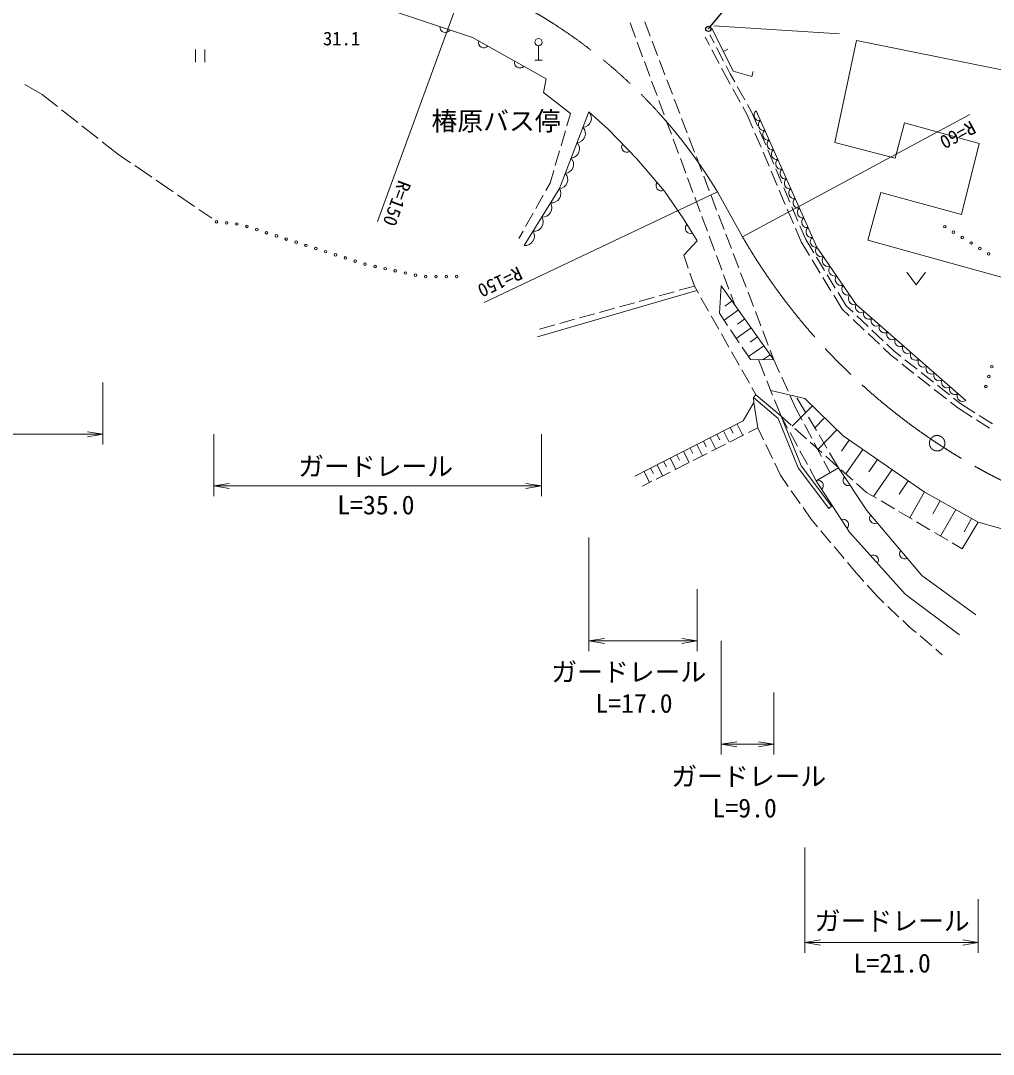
# Model space of a CAD drawing. Units: millimetres, scale not verified. Extents: x 40000 to 680000, y 20000 to 380000.
# Drawn here: x 170631 to 264788, y 205000 to 305028 of the extents above; entities that cross this region are included whole.
import ezdxf
from ezdxf.enums import TextEntityAlignment as Align

# ---------------------------------------------------------------- set-up
doc = ezdxf.new("R2010")
doc.units = ezdxf.units.MM
doc.header["$LTSCALE"] = 1000
doc.linetypes.add('CHAIN', pattern=[18.5, 12, -1.5, 3.5, -1.5])
for name, color, linetype, lineweight in [('M-BMK', 2, 'CHAIN', 13), ('M-STR-HTXT', 7, 'Continuous', 13), ('M-STR-STRC', 7, 'Continuous', 25), ('M-TTL-BAND', 7, 'Continuous', 25), ('M-WORK', 1, 'Continuous', 13)]:
    doc.layers.add(name, color=color, linetype=linetype, lineweight=lineweight)
doc.styles.add('ＭＳ ゴシック', font='')
doc.styles.get('ＭＳ ゴシック').set_extended_font_data('MS Gothic')

# ---------------------------------------------------------------- blocks, each defined once
blk = doc.blocks.new('open_arrow')
at = {"color": 0, "linetype": 'Continuous', "lineweight": -2}
blk.add_lwpolyline([(7.5, 1.25), (0, 0), (7.5, -1.25)], dxfattribs=at)

msp = doc.modelspace()

# ---------------------------------------------------------------- linework, layer by layer
at = {"layer": 'M-BMK'}
msp.add_line((238084, 288458), (240505, 284116), dxfattribs=at)
msp.add_circle((259348, 264137), 750, dxfattribs=at)
for centre, radius, start, end in [((195292, 262597), 50000, 31.14686, 68.31872), ((292417, 314201), 60000, 210.09444, 254.11041)]:
    msp.add_arc(centre, radius, start, end, dxfattribs=at)
at = {"layer": 'M-STR-HTXT'}
for p, q in [((213764, 309059), (205158, 285587)), ((240505, 284116), (262520, 295963)), ((238084, 288458), (215487, 277765)), ((178594, 270000), (178594, 264000)), ((96534, 265000), (178594, 265000)), ((189318, 265000), (189318, 259000)), ((221035, 265000), (221035, 259000)), ((189318, 260000), (221035, 260000)), ((225637, 255000), (225637, 244000)), ((236119, 250000), (236119, 244000)), ((225637, 245000), (236119, 245000)), ((238455, 245000), (238455, 234000)), ((243545, 240000), (243545, 234000)), ((238455, 235000), (243545, 235000)), ((246553, 225000), (246553, 214827)), ((263331, 220000), (263331, 214827)), ((246553, 215827), (263331, 215827))]:
    msp.add_line(p, q, dxfattribs=at)
at = {"layer": 'M-STR-STRC'}
msp.add_line((237201, 304237), (245676, 314447), dxfattribs=at)
msp.add_circle((237201, 304237), 250, dxfattribs=at)
at = {"layer": 'M-TTL-BAND'}
msp.add_line((40000, 205000), (579000, 205000), dxfattribs=at)
at = {"layer": 'M-WORK'}
for p, q in [((230143, 303409), (229621, 304815)), ((231040, 304916), (231576, 303515)), ((249883, 303758), (237732, 304534)), ((237315, 302643), (236908, 303422)), ((237756, 302878), (237351, 303654)), ((187561, 302223), (187561, 301023)), ((188461, 301023), (188461, 302223)), ((220758, 301205), (220758, 302605)), ((230839, 301534), (230317, 302940)), ((231754, 303048), (232290, 301647)), ((238242, 300871), (237547, 302200)), ((238683, 301106), (237988, 302435)), ((238651, 302046), (239098, 302268)), ((220408, 301205), (221108, 301205)), ((232469, 301180), (233004, 299778)), ((231535, 299659), (231013, 301065)), ((238880, 299649), (238473, 300428)), ((239320, 299887), (238915, 300663)), ((241409, 299641), (241546, 300122)), ((232231, 297784), (231709, 299190)), ((233183, 299311), (233718, 297910)), ((239311, 298880), (238880, 299649)), ((239756, 299109), (239320, 299887)), ((171020, 298855), (172720, 297880)), ((240288, 297135), (239555, 298444)), ((240733, 297364), (240000, 298673)), ((172720, 297880), (174200, 296716)), ((232927, 295909), (232405, 297315)), ((233897, 297443), (234433, 296042)), ((174593, 296407), (176165, 295170)), ((240963, 295929), (240532, 296699)), ((241412, 296150), (240977, 296928)), ((241969, 294839), (241412, 296150)), ((223870, 296048), (223512, 294838)), ((233623, 294034), (233101, 295440)), ((234611, 295575), (235147, 294174)), ((241521, 294615), (240963, 295929)), ((176558, 294860), (178130, 293624)), ((223370, 294358), (222945, 292920)), ((242302, 292774), (241716, 294154)), ((242750, 292998), (242164, 294379)), ((178522, 293314), (180002, 292150)), ((234319, 292159), (233797, 293565)), ((235325, 293707), (235861, 292306)), ((180002, 292150), (181268, 291284)), ((222803, 292441), (222377, 291002)), ((243084, 290933), (242498, 292313)), ((243532, 291157), (242945, 292538)), ((235015, 290284), (234493, 291690)), ((236039, 291839), (236575, 290438)), ((181681, 291002), (183332, 289873)), ((222235, 290523), (221877, 289313)), ((243865, 289092), (243279, 290472)), ((244313, 289316), (243727, 290697)), ((183744, 289590), (185395, 288461)), ((221877, 289313), (221469, 288586)), ((235712, 288409), (235189, 289815)), ((236754, 289971), (237289, 288570)), ((185808, 288179), (187459, 287050)), ((221224, 288150), (220490, 286841)), ((237468, 288103), (238003, 286701)), ((244647, 287251), (244061, 288631)), ((245094, 287475), (244508, 288856)), ((236408, 286534), (235886, 287940)), ((187871, 286768), (189137, 285902)), ((220246, 286405), (219512, 285097)), ((238182, 286234), (238718, 284833)), ((245428, 285410), (244842, 286790)), ((245876, 285634), (245290, 287015)), ((237104, 284659), (236582, 286065)), ((246627, 283864), (246071, 285174)), ((219267, 284661), (218859, 283934)), ((237800, 282784), (237278, 284190)), ((238896, 284366), (239432, 282965)), ((246181, 283635), (245623, 284949)), ((246993, 282301), (246181, 283635)), ((247413, 282574), (246627, 283864)), ((235249, 281068), (234814, 282321)), ((238496, 280909), (237974, 282316)), ((239610, 282498), (240146, 281097)), ((248453, 280866), (247673, 282147)), ((248033, 280593), (247253, 281874)), ((235848, 279342), (235413, 280596)), ((239192, 279034), (238670, 280441)), ((240325, 280630), (240860, 279229)), ((249073, 278884), (248293, 280166)), ((249493, 279157), (248713, 280439)), ((256428, 280680), (257328, 279480)), ((257328, 279480), (258228, 280680)), ((234374, 278933), (235848, 279342)), ((235848, 279342), (236241, 278650)), ((220657, 274430), (236078, 278921)), ((230519, 277865), (231965, 278266)), ((232447, 278399), (233892, 278800)), ((236487, 278215), (237227, 276909)), ((239730, 277587), (239366, 278566)), ((241039, 278762), (241574, 277361)), ((250146, 277124), (249334, 278457)), ((250538, 277441), (249753, 278730)), ((226665, 276797), (228110, 277197)), ((228592, 277331), (230037, 277731)), ((239505, 277904), (238783, 277392)), ((250848, 276459), (250146, 277124)), ((251208, 276806), (250538, 277441)), ((222810, 275728), (224255, 276129)), ((224737, 276263), (226183, 276663)), ((237473, 276474), (238213, 275169)), ((239070, 275518), (238268, 276710)), ((240119, 277038), (238717, 276043)), ((240733, 276171), (240011, 275659)), ((241753, 276894), (242289, 275493)), ((252300, 275084), (251211, 276115)), ((252660, 275431), (251571, 276463)), ((220854, 275186), (222328, 275595)), ((240188, 273860), (239350, 275104)), ((241348, 275305), (239904, 274281)), ((254113, 274056), (253023, 275088)), ((238459, 274734), (239199, 273429)), ((241962, 274439), (241240, 273927)), ((242467, 275026), (243003, 273625)), ((253753, 273709), (252663, 274740)), ((241270, 272254), (240467, 273445)), ((242576, 273573), (241091, 272519)), ((243181, 273157), (243545, 272207)), ((254818, 272700), (254116, 273365)), ((255146, 273078), (254476, 273713)), ((255840, 272530), (255146, 273078)), ((239445, 272994), (240185, 271689)), ((242684, 270654), (242052, 272237)), ((243190, 272706), (242516, 272228)), ((243545, 272207), (244094, 270997)), ((255532, 272137), (254818, 272700)), ((257411, 271292), (256233, 272221)), ((240431, 271254), (241171, 269949)), ((257102, 270898), (255924, 271827)), ((243426, 268797), (242870, 270190)), ((244301, 270542), (244922, 269176)), ((258672, 269660), (257495, 270589)), ((258981, 270053), (257803, 270982)), ((241417, 269514), (241810, 268822)), ((260242, 268421), (259065, 269350)), ((260551, 268814), (259373, 269743)), ((241583, 268555), (241810, 268822)), ((244244, 266749), (243611, 268332)), ((245128, 268721), (245678, 267511)), ((246640, 267083), (245772, 268543)), ((261349, 267548), (260635, 268111)), ((261639, 267956), (260944, 268505)), ((241604, 268065), (241995, 265626)), ((247268, 267766), (245328, 265783)), ((245678, 267511), (246278, 266383)), ((262727, 266669), (261349, 267548)), ((263006, 267084), (261639, 267956)), ((244870, 265602), (244244, 266749)), ((245207, 265891), (244244, 266749)), ((247663, 265364), (246896, 266654)), ((248457, 266601), (247487, 265610)), ((264413, 265594), (263148, 266400)), ((264692, 266009), (263428, 266815)), ((238672, 265326), (239229, 264233)), ((239327, 265660), (239606, 265114)), ((239983, 265994), (240543, 264895)), ((241094, 265172), (241995, 265626)), ((241995, 265626), (242549, 264467)), ((245828, 263847), (245109, 265163)), ((246700, 264561), (245580, 265559)), ((246513, 265942), (247218, 264618)), ((249647, 265437), (247816, 263567)), ((236722, 264331), (236997, 263791)), ((237369, 264661), (237923, 263575)), ((238020, 264993), (238297, 264451)), ((239308, 264273), (240647, 264947)), ((248193, 263230), (247073, 264228)), ((247453, 264177), (248158, 262853)), ((248685, 263646), (247918, 264935)), ((250847, 264433), (250105, 263355)), ((234788, 263344), (235334, 262272)), ((235431, 263673), (235704, 263136)), ((235735, 262474), (237075, 263148)), ((236074, 264001), (236625, 262922)), ((237521, 263373), (238861, 264048)), ((242764, 264016), (243411, 262662)), ((246786, 262091), (246067, 263408)), ((249809, 261756), (248941, 263216)), ((252141, 263543), (250507, 261168)), ((232874, 262368), (233144, 261839)), ((233509, 262692), (234052, 261627)), ((233949, 261574), (235288, 262249)), ((234148, 263018), (234420, 262486)), ((243626, 262211), (244180, 261052)), ((248393, 262411), (248994, 261283)), ((249686, 261900), (248566, 262898)), ((253566, 262563), (252749, 261375)), ((230976, 261400), (231512, 260348)), ((231607, 261722), (231875, 261196)), ((232162, 260675), (233502, 261350)), ((232238, 262044), (232778, 260985)), ((247651, 260505), (247025, 261652)), ((251179, 260569), (250060, 261567)), ((254991, 261582), (253198, 258976)), ((230815, 259997), (231716, 260450)), ((244180, 261052), (244943, 259955)), ((252516, 259379), (251553, 260237)), ((256555, 260507), (255658, 259204)), ((245229, 259545), (246086, 258314)), ((253487, 258805), (252516, 259379)), ((258120, 259433), (256696, 256913)), ((255210, 257789), (253918, 258551)), ((259631, 258578), (258920, 257318)), ((246372, 257904), (247135, 256807)), ((248854, 257829), (249134, 258039)), ((256933, 256773), (255641, 257535)), ((261143, 257724), (259688, 255148)), ((247135, 256807), (247776, 256044)), ((258655, 255757), (257363, 256519)), ((262689, 256851), (261961, 255563)), ((263331, 256488), (285367, 250408)), ((248097, 255661), (249062, 254512)), ((260378, 254741), (259086, 255503)), ((249383, 254129), (250348, 252980)), ((261780, 253914), (260809, 254487)), ((250670, 252598), (251310, 251835)), ((251310, 251835), (252258, 250767)), ((263108, 247531), (257866, 251330)), ((252590, 250393), (253538, 249325)), ((253538, 249325), (254202, 248695)), ((261525, 245596), (256247, 249536)), ((254565, 248352), (255654, 247320)), ((256017, 246976), (256681, 246346)), ((256681, 246346), (257309, 245816)), ((257691, 245493), (258837, 244525)), ((259219, 244203), (259848, 243672))]:
    msp.add_line(p, q, dxfattribs=at)
for points in [[(192508, 309882), (206229, 306106), (214356, 303397), (221517, 299402)], [(241409, 299641), (239590, 300158), (237522, 304314)], [(267664, 299846), (251549, 303121), (249452, 293240), (255283, 291736), (256202, 295145), (263415, 293152), (261706, 286272), (253893, 288398), (252629, 283773), (266389, 279981)], [(221517, 299402), (221243, 298089), (223870, 296048)], [(219375, 283267), (222776, 288779), (225637, 296191)], [(225637, 296191), (227488, 294533), (230271, 291656), (232961, 288529), (234790, 285855), (236119, 283713), (234814, 282321)], [(241832, 296297), (247692, 283121), (251512, 277558), (262112, 268280)], [(238268, 276710), (238455, 279384), (243545, 272207), (241270, 272254)], [(243247, 269244), (246553, 268465), (250259, 264838), (258101, 259443), (263331, 256488), (261780, 253914)], [(230085, 260946), (240569, 266293), (241604, 268065), (241583, 268555)], [(241583, 268555), (243952, 266538), (245890, 261769), (248854, 257829)], [(241810, 268822), (244244, 266749), (246198, 261943), (249134, 258039)], [(256247, 249536), (250872, 255533), (247651, 260505), (249809, 261756), (252545, 257628), (257866, 251330)]]:
    msp.add_lwpolyline(points, dxfattribs=at)
for centre, radius in [((220758, 302955), 350), ((189579, 285566), 125), ((190573, 285461), 125), ((191568, 285356), 125), ((192534, 285120), 125), ((260082, 285091), 125), ((193486, 284814), 125), ((194438, 284508), 125), ((195390, 284202), 125), ((260932, 284565), 125), ((261783, 284039), 125), ((196342, 283896), 125), ((197294, 283590), 125), ((198247, 283284), 125), ((199199, 282980), 125), ((262633, 283513), 125), ((263484, 282987), 125), ((200152, 282676), 125), ((201105, 282372), 125), ((202057, 282068), 125), ((264334, 282461), 125), ((203010, 281764), 125), ((203963, 281460), 125), ((204939, 281243), 125), ((205916, 281032), 125), ((206894, 280821), 125), ((207871, 280610), 125), ((208848, 280399), 125), ((209836, 280279), 125), ((210836, 280279), 125), ((211836, 280279), 125), ((212836, 280279), 125), ((264644, 271544), 125), ((264357, 270586), 125), ((264070, 269629), 125)]:
    msp.add_circle(centre, radius, dxfattribs=at)
for centre, radius, start, end in [((211737, 304388), 512, 174.24543, 328.88467), ((215461, 302910), 512, 163.52497, 318.16421), ((218954, 300961), 512, 163.52497, 318.16421), ((224996, 295587), 881, 274.5215, 43.25774), ((242161, 295880), 532, 128.30461, 279.65127), ((242580, 294938), 532, 128.30461, 279.65127), ((224423, 294105), 881, 274.5215, 43.25774), ((242998, 293997), 532, 128.30461, 279.65127), ((223851, 292622), 881, 274.5215, 43.25774), ((229318, 292804), 512, 146.73082, 301.37005), ((243417, 293056), 532, 128.30461, 279.65127), ((243836, 292115), 532, 128.30461, 279.65127), ((223279, 291140), 881, 274.5215, 43.25774), ((244254, 291174), 532, 128.30461, 279.65127), ((222706, 289658), 881, 274.5215, 43.25774), ((244673, 290233), 532, 128.30461, 279.65127), ((232647, 289067), 512, 143.37591, 298.01515), ((245091, 289292), 532, 128.30461, 279.65127), ((222006, 288303), 905, 264.9245, 31.72456), ((245510, 288351), 532, 128.30461, 279.65127), ((221156, 286925), 905, 264.9245, 31.72456), ((245928, 287410), 532, 128.30461, 279.65127), ((246347, 286469), 532, 128.30461, 279.65127), ((220305, 285547), 905, 264.9245, 31.72456), ((235491, 284939), 512, 134.49742, 289.13665), ((246766, 285527), 532, 128.30461, 279.65127), ((219455, 284169), 905, 264.9245, 31.72456), ((247184, 284586), 532, 128.30461, 279.65127), ((247603, 283645), 532, 128.30461, 279.65127), ((248171, 282768), 595, 143.63495, 285.32349), ((248808, 281841), 595, 143.63495, 285.32349), ((249445, 280914), 595, 143.63495, 285.32349), ((250082, 279987), 595, 143.63495, 285.32349), ((250718, 279059), 595, 143.63495, 285.32349), ((251355, 278132), 595, 143.63495, 285.32349), ((251968, 277314), 516, 151.82944, 305.77673), ((252725, 276651), 516, 151.82944, 305.77673), ((253482, 275989), 516, 151.82944, 305.77673), ((254239, 275326), 516, 151.82944, 305.77673), ((254996, 274663), 516, 151.82944, 305.77673), ((255753, 274001), 516, 151.82944, 305.77673), ((256510, 273338), 516, 151.82944, 305.77673), ((257267, 272675), 516, 151.82944, 305.77673), ((258025, 272012), 516, 151.82944, 305.77673), ((258782, 271350), 516, 151.82944, 305.77673), ((259539, 270687), 516, 151.82944, 305.77673), ((260296, 270024), 516, 151.82944, 305.77673), ((261053, 269361), 516, 151.82944, 305.77673), ((261810, 268699), 516, 151.82944, 305.77673), ((247816, 260043), 512, 315.6155, 110.25473), ((250747, 260544), 512, 136.21994, 290.85917), ((253326, 256878), 512, 142.87207, 297.5113), ((250263, 256266), 512, 315.6155, 110.25473), ((253160, 252812), 512, 324.55183, 119.19106), ((256230, 253441), 512, 142.87207, 297.5113)]:
    msp.add_arc(centre, radius, start, end, dxfattribs=at)

# ---------------------------------------------------------------- block references
at = {"layer": 'M-STR-HTXT', "xscale": 200, "yscale": 200, "rotation": 180}
for p in [(178594, 265000), (221035, 260000), (236119, 245000), (243545, 235000), (263331, 215827)]:
    msp.add_blockref('open_arrow', p, dxfattribs=at)
at = {"layer": 'M-STR-HTXT', "xscale": 200, "yscale": 200}
for p in [(189318, 260000), (225637, 245000), (238455, 235000), (246553, 215827)]:
    msp.add_blockref('open_arrow', p, dxfattribs=at)

# ---------------------------------------------------------------- texts
at = {"layer": 'M-STR-HTXT', "style": 'ＭＳ ゴシック'}
for s, rotation, p in [('R=60', 208.287, (261347, 293964)), ('R=150', 249.864, (207060, 287341)), ('R=150', 205.323, (217032, 279735))]:
    msp.add_text(s, height=1320, rotation=rotation, dxfattribs=at).set_placement(p, align=Align.MIDDLE_CENTER)
for p in [(204993, 261897), (229500, 242000), (241109, 231896), (254997, 217903)]:
    msp.add_text('ガードレール', height=1833, dxfattribs=at).set_placement(p, align=Align.MIDDLE_CENTER)
for s, p in [('L=35.0', (205019, 256699)), ('L=17.0', (230000, 237500)), ('L=9.0', (240713, 227371)), ('L=21.0', (254997, 212362))]:
    msp.add_text(s, height=1833, dxfattribs=at).set_placement(p, align=Align.BOTTOM_CENTER)
at = {"layer": 'M-WORK', "style": 'ＭＳ ゴシック'}
for s, height, p in [('31.1', 1320, (201695, 303298)), ('椿原バス停', 1833, (216649, 295320))]:
    msp.add_text(s, height=height, dxfattribs=at).set_placement(p, align=Align.MIDDLE_CENTER)

doc.saveas('drawing.dxf')
